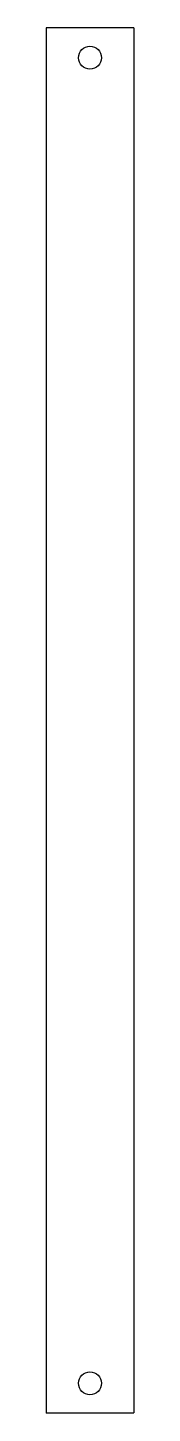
# Model space of a CAD drawing. Header units: millimetres. Extents: x 2484 to 2535, y 4219 to 5027.
import ezdxf

# ---------------------------------------------------------------- set-up
doc = ezdxf.new("R2010")
doc.units = ezdxf.units.MM

msp = doc.modelspace()

# ---------------------------------------------------------------- linework, layer by layer
for p, q in [((2535.36, 5027.11), (2484.36, 5027.11)), ((2484.36, 5027.11), (2484.36, 4219.11)), ((2535.36, 5027.11), (2535.36, 4219.43)), ((2535.36, 4219.11), (2484.36, 4219.11))]:
    msp.add_line(p, q)
for centre in [(2509.86, 5009.61), (2509.86, 4236.61)]:
    msp.add_circle(centre, 6.7)

doc.saveas('drawing.dxf')
